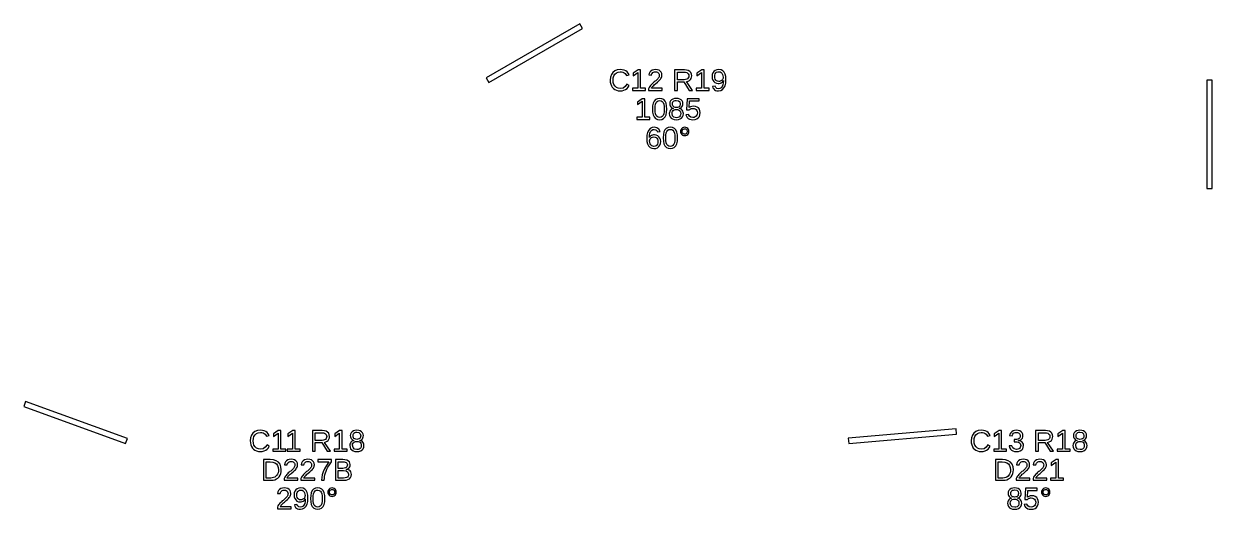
# Model space of a CAD drawing. Extents: x 194 to 2890, y 45 to 1503.
# Drawn here: x 1195.5 to 1524.8, y 256.1 to 390.6 of the extents above; entities that cross this region are included whole.
import ezdxf

# ---------------------------------------------------------------- set-up
doc = ezdxf.new("R2010")
doc.units = 0
doc.layers.get('0').update_dxf_attribs({"linetype": 'CONTINUOUS'})

msp = doc.modelspace()

# ---------------------------------------------------------------- linework, layer by layer
for points in [[(1350.36, 389.35), (1349.61, 390.65), (1323.62, 375.65), (1324.38, 374.35)], [(1361.31, 372.093), (1361.81, 372.222), (1362.26, 372.437), (1362.66, 372.734), (1362.99, 373.109), (1363.26, 373.564), (1362.62, 373.881), (1362.15, 373.219), (1361.55, 372.821), (1360.81, 372.689), (1360.23, 372.76), (1359.73, 372.974), (1359.32, 373.33), (1359.01, 373.803), (1358.83, 374.368), (1358.77, 375.024), (1358.83, 375.685), (1359, 376.244), (1359.3, 376.703), (1359.7, 377.043), (1360.19, 377.247), (1360.78, 377.315), (1361.16, 377.286), (1361.51, 377.198), (1361.83, 377.051), (1362.09, 376.848), (1362.31, 376.593), (1362.47, 376.286), (1363.2, 376.53), (1362.97, 376.961), (1362.67, 377.315), (1362.3, 377.592), (1361.86, 377.791), (1361.35, 377.91), (1360.77, 377.95), (1359.96, 377.863), (1359.28, 377.604), (1358.72, 377.173), (1358.31, 376.589), (1358.06, 375.873), (1357.98, 375.024), (1358.02, 374.441), (1358.13, 373.913), (1358.31, 373.44), (1358.56, 373.028), (1358.89, 372.685), (1359.27, 372.41), (1359.72, 372.21), (1360.22, 372.09), (1360.77, 372.05)], [(1367.8, 372.754), (1366.41, 372.754), (1366.41, 377.864), (1365.73, 377.864), (1364.37, 376.933), (1364.37, 376.241), (1365.67, 377.165), (1365.67, 372.754), (1364.21, 372.754), (1364.21, 372.132), (1367.8, 372.132)], [(1372.42, 372.754), (1369.43, 372.754), (1369.53, 372.946), (1369.66, 373.144), (1369.83, 373.346), (1370.04, 373.559), (1370.29, 373.789), (1370.58, 374.036), (1371.08, 374.457), (1371.47, 374.797), (1371.73, 375.057), (1371.91, 375.277), (1372.06, 375.496), (1372.18, 375.716), (1372.27, 375.936), (1372.32, 376.157), (1372.33, 376.379), (1372.28, 376.843), (1372.13, 377.23), (1371.87, 377.541), (1371.51, 377.768), (1371.07, 377.904), (1370.54, 377.95), (1370.04, 377.905), (1369.61, 377.769), (1369.24, 377.543), (1368.96, 377.24), (1368.76, 376.876), (1368.66, 376.448), (1369.41, 376.379), (1369.47, 376.663), (1369.59, 376.901), (1369.76, 377.093), (1369.98, 377.235), (1370.24, 377.319), (1370.54, 377.348), (1370.84, 377.319), (1371.1, 377.232), (1371.3, 377.087), (1371.46, 376.89), (1371.55, 376.646), (1371.58, 376.355), (1371.56, 376.13), (1371.51, 375.921), (1371.42, 375.728), (1371.3, 375.547), (1371.16, 375.37), (1371, 375.199), (1370.82, 375.031), (1370.62, 374.863), (1370.42, 374.695), (1370.2, 374.522), (1369.98, 374.34), (1369.76, 374.148), (1369.55, 373.943), (1369.34, 373.724), (1369.13, 373.488), (1368.94, 373.233), (1368.78, 372.953), (1368.63, 372.648), (1368.63, 372.132), (1372.42, 372.132)], [(1376.62, 374.512), (1378.4, 374.512), (1379.89, 372.132), (1380.79, 372.132), (1379.16, 374.601), (1379.57, 374.713), (1379.91, 374.896), (1380.19, 375.151), (1380.4, 375.463), (1380.52, 375.821), (1380.56, 376.225), (1380.5, 376.702), (1380.33, 377.104), (1380.03, 377.431), (1379.63, 377.672), (1379.14, 377.816), (1378.54, 377.864), (1375.84, 377.864), (1375.84, 372.132), (1376.62, 372.132)], [(1376.62, 375.126), (1376.62, 377.242), (1378.46, 377.242), (1378.85, 377.213), (1379.18, 377.125), (1379.44, 376.979), (1379.63, 376.778), (1379.74, 376.524), (1379.78, 376.217), (1379.74, 375.898), (1379.63, 375.63), (1379.44, 375.413), (1379.19, 375.254), (1378.87, 375.158), (1378.49, 375.126)], [(1385.4, 372.754), (1384.01, 372.754), (1384.01, 377.864), (1383.33, 377.864), (1381.98, 376.933), (1381.98, 376.241), (1383.27, 377.165), (1383.27, 372.754), (1381.81, 372.754), (1381.81, 372.132), (1385.4, 372.132)], [(1388.59, 372.138), (1389.1, 372.403), (1389.51, 372.844), (1389.81, 373.448), (1389.99, 374.205), (1390.05, 375.114), (1390, 375.981), (1389.83, 376.691), (1389.56, 377.242), (1389.18, 377.635), (1388.7, 377.871), (1388.11, 377.95), (1387.55, 377.893), (1387.09, 377.721), (1386.71, 377.435), (1386.43, 377.049), (1386.26, 376.578), (1386.2, 376.021), (1386.25, 375.476), (1386.41, 375.009), (1386.66, 374.618), (1387.01, 374.324), (1387.42, 374.147), (1387.9, 374.089), (1388.21, 374.113), (1388.5, 374.187), (1388.77, 374.31), (1389.01, 374.474), (1389.19, 374.67), (1389.33, 374.898), (1389.28, 374.23), (1389.16, 373.672), (1388.96, 373.226), (1388.7, 372.901), (1388.38, 372.705), (1387.99, 372.64), (1387.55, 372.72), (1387.22, 372.958), (1387.02, 373.356), (1386.32, 373.246), (1386.46, 372.865), (1386.65, 372.56), (1386.9, 372.333), (1387.2, 372.176), (1387.56, 372.082), (1387.97, 372.05)], [(1387.75, 374.707), (1387.48, 374.828), (1387.25, 375.03), (1387.08, 375.302), (1386.98, 375.633), (1386.95, 376.021), (1386.98, 376.403), (1387.08, 376.727), (1387.25, 376.996), (1387.48, 377.196), (1387.76, 377.316), (1388.08, 377.356), (1388.42, 377.309), (1388.7, 377.169), (1388.94, 376.935), (1389.11, 376.624), (1389.22, 376.253), (1389.25, 375.822), (1389.24, 375.605), (1389.18, 375.404), (1389.1, 375.22), (1388.98, 375.057), (1388.84, 374.92), (1388.67, 374.811), (1388.48, 374.731), (1388.28, 374.682), (1388.08, 374.666)], [(1524.75, 375), (1523.25, 375), (1523.25, 345), (1524.75, 345)], [(1368.96, 364.754), (1367.56, 364.754), (1367.56, 369.864), (1366.89, 369.864), (1365.53, 368.933), (1365.53, 368.241), (1366.83, 369.165), (1366.83, 364.754), (1365.37, 364.754), (1365.37, 364.132), (1368.96, 364.132)], [(1372.28, 364.134), (1372.78, 364.387), (1373.17, 364.807), (1373.45, 365.387), (1373.62, 366.118), (1373.67, 367), (1373.62, 367.894), (1373.46, 368.629), (1373.19, 369.205), (1372.81, 369.619), (1372.31, 369.867), (1371.7, 369.95), (1371.06, 369.868), (1370.56, 369.623), (1370.17, 369.213), (1369.91, 368.64), (1369.74, 367.902), (1369.69, 367), (1369.75, 366.114), (1369.91, 365.382), (1370.19, 364.803), (1370.57, 364.385), (1371.07, 364.134), (1371.67, 364.05)], [(1371.29, 364.711), (1370.97, 364.9), (1370.73, 365.214), (1370.56, 365.664), (1370.46, 366.259), (1370.43, 367), (1370.46, 367.759), (1370.56, 368.362), (1370.73, 368.806), (1370.97, 369.112), (1371.29, 369.295), (1371.7, 369.356), (1372.09, 369.294), (1372.41, 369.108), (1372.64, 368.798), (1372.8, 368.351), (1372.9, 367.751), (1372.93, 367), (1372.9, 366.271), (1372.8, 365.68), (1372.63, 365.226), (1372.39, 364.905), (1372.07, 364.712), (1371.68, 364.648)], [(1376.9, 364.099), (1377.38, 364.247), (1377.77, 364.494), (1378.05, 364.828), (1378.22, 365.24), (1378.27, 365.731), (1378.24, 366.087), (1378.14, 366.401), (1377.97, 366.672), (1377.74, 366.892), (1377.45, 367.047), (1377.11, 367.138), (1377.11, 367.155), (1377.41, 367.247), (1377.65, 367.401), (1377.86, 367.614), (1378.01, 367.873), (1378.1, 368.159), (1378.13, 368.473), (1378.08, 368.895), (1377.91, 369.254), (1377.64, 369.551), (1377.27, 369.773), (1376.83, 369.906), (1376.3, 369.95), (1375.79, 369.905), (1375.35, 369.769), (1374.99, 369.543), (1374.71, 369.244), (1374.55, 368.89), (1374.5, 368.481), (1374.53, 368.167), (1374.62, 367.881), (1374.77, 367.623), (1374.97, 367.407), (1375.22, 367.248), (1375.51, 367.146), (1375.51, 367.13), (1375.19, 367.043), (1374.92, 366.888), (1374.68, 366.666), (1374.5, 366.391), (1374.4, 366.077), (1374.36, 365.722), (1374.42, 365.229), (1374.59, 364.816), (1374.88, 364.486), (1375.27, 364.244), (1375.75, 364.099), (1376.32, 364.05)], [(1376, 367.452), (1375.74, 367.538), (1375.52, 367.681), (1375.37, 367.88), (1375.28, 368.13), (1375.25, 368.432), (1375.28, 368.728), (1375.37, 368.971), (1375.52, 369.16), (1375.72, 369.296), (1375.99, 369.377), (1376.3, 369.405), (1376.9, 369.297), (1377.25, 368.972), (1377.37, 368.432), (1377.34, 368.11), (1377.25, 367.853), (1377.1, 367.661), (1376.89, 367.529), (1376.63, 367.45), (1376.31, 367.423)], [(1381.48, 364.108), (1381.97, 364.282), (1382.38, 364.571), (1382.68, 364.961), (1382.86, 365.437), (1382.92, 365.999), (1382.86, 366.497), (1382.7, 366.929), (1382.42, 367.293), (1382.04, 367.569), (1381.59, 367.734), (1381.07, 367.789), (1380.62, 367.749), (1380.23, 367.627), (1379.88, 367.423), (1379.99, 369.242), (1382.59, 369.242), (1382.59, 369.864), (1379.33, 369.864), (1379.14, 366.78), (1379.85, 366.78), (1380.02, 366.915), (1380.19, 367.021), (1380.36, 367.098), (1380.54, 367.15), (1380.72, 367.181), (1380.92, 367.191), (1381.27, 367.154), (1381.57, 367.043), (1381.82, 366.858), (1382.01, 366.612), (1382.12, 366.321), (1382.16, 365.983), (1382.12, 365.597), (1382.01, 365.271), (1381.82, 365.004), (1381.57, 364.806), (1381.27, 364.688), (1380.9, 364.648), (1380.34, 364.743), (1379.94, 365.026), (1379.71, 365.499), (1378.97, 365.413), (1379.1, 365.006), (1379.3, 364.668), (1379.59, 364.4), (1379.95, 364.206), (1380.38, 364.089), (1380.88, 364.05)], [(1375.66, 364.731), (1375.25, 365.126), (1375.12, 365.783), (1375.15, 366.098), (1375.26, 366.365), (1375.43, 366.583), (1375.67, 366.745), (1375.96, 366.842), (1376.3, 366.874), (1376.66, 366.844), (1376.95, 366.754), (1377.19, 366.603), (1377.37, 366.394), (1377.48, 366.126), (1377.51, 365.8), (1377.48, 365.42), (1377.38, 365.115), (1377.22, 364.886), (1376.99, 364.727), (1376.69, 364.631), (1376.33, 364.599)], [(1370.65, 356.108), (1371.11, 356.283), (1371.47, 356.575), (1371.75, 356.967), (1371.91, 357.445), (1371.97, 358.007), (1371.92, 358.528), (1371.76, 358.973), (1371.5, 359.342), (1371.15, 359.618), (1370.73, 359.783), (1370.24, 359.838), (1369.94, 359.817), (1369.67, 359.752), (1369.41, 359.645), (1369.19, 359.496), (1369, 359.309), (1368.85, 359.081), (1368.89, 359.761), (1369, 360.325), (1369.19, 360.772), (1369.46, 361.096), (1369.78, 361.291), (1370.16, 361.356), (1370.59, 361.278), (1370.91, 361.045), (1371.11, 360.656), (1371.81, 360.782), (1371.48, 361.431), (1370.93, 361.82), (1370.17, 361.95), (1369.57, 361.861), (1369.06, 361.595), (1368.66, 361.152), (1368.36, 360.544), (1368.18, 359.782), (1368.12, 358.866), (1368.18, 358.022), (1368.35, 357.323), (1368.63, 356.77), (1369.03, 356.37), (1369.52, 356.13), (1370.12, 356.05)], [(1369.77, 356.687), (1369.49, 356.828), (1369.25, 357.063), (1369.07, 357.372), (1368.96, 357.734), (1368.92, 358.15), (1368.96, 358.474), (1369.06, 358.749), (1369.24, 358.974), (1369.47, 359.14), (1369.75, 359.239), (1370.07, 359.273), (1370.4, 359.235), (1370.69, 359.122), (1370.92, 358.935), (1371.09, 358.678), (1371.19, 358.358), (1371.22, 357.975), (1371.19, 357.589), (1371.09, 357.263), (1370.92, 356.996), (1370.7, 356.798), (1370.42, 356.68), (1370.09, 356.64)], [(1375.25, 356.134), (1375.74, 356.387), (1376.14, 356.807), (1376.42, 357.387), (1376.59, 358.118), (1376.64, 359), (1376.59, 359.894), (1376.43, 360.629), (1376.16, 361.205), (1375.78, 361.619), (1375.28, 361.867), (1374.67, 361.95), (1374.03, 361.868), (1373.53, 361.623), (1373.14, 361.213), (1372.87, 360.64), (1372.71, 359.902), (1372.66, 359), (1372.71, 358.114), (1372.88, 357.382), (1373.16, 356.803), (1373.54, 356.385), (1374.04, 356.134), (1374.64, 356.05)], [(1374.25, 356.711), (1373.94, 356.9), (1373.7, 357.214), (1373.53, 357.664), (1373.43, 358.259), (1373.4, 359), (1373.43, 359.759), (1373.53, 360.362), (1373.69, 360.806), (1373.93, 361.112), (1374.26, 361.295), (1374.67, 361.356), (1375.06, 361.294), (1375.38, 361.108), (1375.61, 360.798), (1375.77, 360.351), (1375.87, 359.751), (1375.9, 359), (1375.86, 358.271), (1375.76, 357.68), (1375.6, 357.226), (1375.36, 356.905), (1375.04, 356.712), (1374.65, 356.648)], [(1378.94, 359.668), (1379.21, 359.781), (1379.46, 359.968), (1379.65, 360.21), (1379.76, 360.484), (1379.8, 360.79), (1379.76, 361.097), (1379.65, 361.371), (1379.46, 361.612), (1379.22, 361.8), (1378.94, 361.912), (1378.63, 361.95), (1378.32, 361.912), (1378.05, 361.798), (1377.8, 361.608), (1377.62, 361.365), (1377.5, 361.093), (1377.46, 360.79), (1377.5, 360.488), (1377.62, 360.215), (1377.81, 359.972), (1378.05, 359.783), (1378.33, 359.669), (1378.63, 359.631)], [(1378.44, 360.082), (1378.27, 360.154), (1378.12, 360.274), (1378, 360.427), (1377.93, 360.599), (1377.91, 360.79), (1377.93, 360.981), (1378, 361.154), (1378.12, 361.307), (1378.27, 361.427), (1378.44, 361.499), (1378.63, 361.523), (1378.83, 361.499), (1379, 361.429), (1379.15, 361.311), (1379.26, 361.159), (1379.33, 360.986), (1379.36, 360.79), (1379.33, 360.597), (1379.26, 360.424), (1379.15, 360.271), (1378.99, 360.153), (1378.82, 360.082), (1378.63, 360.058)], [(1224.26, 275.705), (1196.07, 285.965), (1195.55, 284.556), (1223.74, 274.295)], [(1261.62, 272.093), (1262.12, 272.222), (1262.57, 272.437), (1262.97, 272.734), (1263.3, 273.109), (1263.56, 273.564), (1262.93, 273.881), (1262.46, 273.219), (1261.86, 272.821), (1261.12, 272.689), (1260.54, 272.76), (1260.04, 272.974), (1259.63, 273.33), (1259.32, 273.803), (1259.14, 274.368), (1259.08, 275.024), (1259.14, 275.685), (1259.31, 276.244), (1259.61, 276.703), (1260.01, 277.043), (1260.5, 277.247), (1261.09, 277.315), (1261.47, 277.286), (1261.82, 277.198), (1262.13, 277.051), (1262.4, 276.848), (1262.62, 276.593), (1262.78, 276.286), (1263.51, 276.53), (1263.28, 276.961), (1262.98, 277.315), (1262.61, 277.592), (1262.17, 277.791), (1261.66, 277.91), (1261.08, 277.95), (1260.27, 277.863), (1259.58, 277.604), (1259.03, 277.173), (1258.62, 276.589), (1258.37, 275.873), (1258.29, 275.024), (1258.32, 274.441), (1258.43, 273.913), (1258.62, 273.44), (1258.87, 273.028), (1259.2, 272.685), (1259.58, 272.41), (1260.03, 272.21), (1260.53, 272.09), (1261.08, 272.05)], [(1268.11, 272.754), (1266.71, 272.754), (1266.71, 277.864), (1266.04, 277.864), (1264.68, 276.933), (1264.68, 276.241), (1265.98, 277.165), (1265.98, 272.754), (1264.52, 272.754), (1264.52, 272.132), (1268.11, 272.132)], [(1272.13, 272.754), (1270.73, 272.754), (1270.73, 277.864), (1270.06, 277.864), (1268.7, 276.933), (1268.7, 276.241), (1269.99, 277.165), (1269.99, 272.754), (1268.53, 272.754), (1268.53, 272.132), (1272.13, 272.132)], [(1276.31, 274.512), (1278.1, 274.512), (1279.58, 272.132), (1280.48, 272.132), (1278.85, 274.601), (1279.26, 274.713), (1279.6, 274.896), (1279.88, 275.151), (1280.09, 275.463), (1280.21, 275.821), (1280.25, 276.225), (1280.19, 276.702), (1280.02, 277.104), (1279.72, 277.431), (1279.32, 277.672), (1278.83, 277.816), (1278.23, 277.864), (1275.53, 277.864), (1275.53, 272.132), (1276.31, 272.132)], [(1276.31, 275.126), (1276.31, 277.242), (1278.15, 277.242), (1278.54, 277.213), (1278.87, 277.125), (1279.13, 276.979), (1279.32, 276.778), (1279.43, 276.524), (1279.47, 276.217), (1279.43, 275.898), (1279.32, 275.63), (1279.13, 275.413), (1278.88, 275.254), (1278.56, 275.158), (1278.18, 275.126)], [(1285.09, 272.754), (1283.7, 272.754), (1283.7, 277.864), (1283.02, 277.864), (1281.67, 276.933), (1281.67, 276.241), (1282.96, 277.165), (1282.96, 272.754), (1281.5, 272.754), (1281.5, 272.132), (1285.09, 272.132)], [(1288.4, 272.099), (1288.88, 272.247), (1289.27, 272.494), (1289.55, 272.828), (1289.72, 273.24), (1289.77, 273.731), (1289.74, 274.087), (1289.64, 274.401), (1289.47, 274.672), (1289.24, 274.892), (1288.95, 275.047), (1288.61, 275.138), (1288.61, 275.155), (1288.91, 275.247), (1289.15, 275.401), (1289.36, 275.614), (1289.51, 275.873), (1289.6, 276.159), (1289.63, 276.473), (1289.58, 276.895), (1289.41, 277.254), (1289.14, 277.551), (1288.77, 277.773), (1288.33, 277.906), (1287.8, 277.95), (1287.29, 277.905), (1286.85, 277.769), (1286.49, 277.543), (1286.22, 277.244), (1286.05, 276.89), (1286, 276.481), (1286.03, 276.167), (1286.12, 275.881), (1286.27, 275.623), (1286.47, 275.407), (1286.72, 275.248), (1287.01, 275.146), (1287.01, 275.13), (1286.69, 275.043), (1286.42, 274.888), (1286.18, 274.666), (1286.01, 274.391), (1285.9, 274.077), (1285.86, 273.722), (1285.92, 273.229), (1286.09, 272.816), (1286.38, 272.486), (1286.77, 272.244), (1287.25, 272.099), (1287.82, 272.05)], [(1287.5, 275.452), (1287.24, 275.538), (1287.02, 275.681), (1286.87, 275.88), (1286.78, 276.13), (1286.75, 276.432), (1286.78, 276.728), (1286.87, 276.971), (1287.02, 277.16), (1287.22, 277.296), (1287.49, 277.377), (1287.8, 277.405), (1288.4, 277.297), (1288.75, 276.972), (1288.87, 276.432), (1288.84, 276.11), (1288.75, 275.853), (1288.6, 275.661), (1288.39, 275.529), (1288.13, 275.45), (1287.81, 275.423)], [(1453.95, 276.868), (1453.82, 278.362), (1423.93, 275.747), (1424.07, 274.253)], [(1461.31, 272.093), (1461.81, 272.222), (1462.26, 272.437), (1462.66, 272.734), (1462.99, 273.109), (1463.26, 273.564), (1462.62, 273.881), (1462.15, 273.219), (1461.55, 272.821), (1460.81, 272.689), (1460.23, 272.76), (1459.73, 272.974), (1459.32, 273.33), (1459.01, 273.803), (1458.83, 274.368), (1458.77, 275.024), (1458.83, 275.685), (1459, 276.244), (1459.3, 276.703), (1459.7, 277.043), (1460.19, 277.247), (1460.78, 277.315), (1461.16, 277.286), (1461.51, 277.198), (1461.83, 277.051), (1462.09, 276.848), (1462.31, 276.593), (1462.47, 276.286), (1463.2, 276.53), (1462.97, 276.961), (1462.67, 277.315), (1462.3, 277.592), (1461.86, 277.791), (1461.35, 277.91), (1460.77, 277.95), (1459.96, 277.863), (1459.28, 277.604), (1458.72, 277.173), (1458.31, 276.589), (1458.06, 275.873), (1457.98, 275.024), (1458.02, 274.441), (1458.13, 273.913), (1458.31, 273.44), (1458.56, 273.028), (1458.89, 272.685), (1459.27, 272.41), (1459.72, 272.21), (1460.22, 272.09), (1460.77, 272.05)], [(1467.8, 272.754), (1466.41, 272.754), (1466.41, 277.864), (1465.73, 277.864), (1464.37, 276.933), (1464.37, 276.241), (1465.67, 277.165), (1465.67, 272.754), (1464.21, 272.754), (1464.21, 272.132), (1467.8, 272.132)], [(1471.11, 272.099), (1471.59, 272.244), (1471.97, 272.486), (1472.25, 272.816), (1472.42, 273.225), (1472.48, 273.714), (1472.44, 274.06), (1472.32, 274.363), (1472.12, 274.626), (1471.85, 274.835), (1471.51, 274.978), (1471.12, 275.057), (1471.12, 275.073), (1471.48, 275.179), (1471.77, 275.335), (1472.01, 275.539), (1472.18, 275.791), (1472.28, 276.089), (1472.32, 276.432), (1472.26, 276.875), (1472.1, 277.247), (1471.84, 277.549), (1471.48, 277.772), (1471.03, 277.905), (1470.5, 277.95), (1470, 277.906), (1469.57, 277.774), (1469.21, 277.555), (1468.92, 277.258), (1468.72, 276.892), (1468.62, 276.457), (1469.36, 276.4), (1469.42, 276.678), (1469.54, 276.911), (1469.71, 277.099), (1469.93, 277.237), (1470.19, 277.32), (1470.49, 277.348), (1470.82, 277.318), (1471.08, 277.229), (1471.29, 277.081), (1471.44, 276.882), (1471.53, 276.64), (1471.56, 276.355), (1471.53, 276.068), (1471.42, 275.826), (1471.23, 275.629), (1470.98, 275.483), (1470.67, 275.395), (1470.3, 275.366), (1469.9, 275.366), (1469.9, 274.731), (1470.32, 274.731), (1470.73, 274.702), (1471.08, 274.615), (1471.35, 274.469), (1471.55, 274.271), (1471.68, 274.028), (1471.72, 273.739), (1471.68, 273.41), (1471.57, 273.14), (1471.4, 272.929), (1471.16, 272.778), (1470.87, 272.687), (1470.53, 272.656), (1469.9, 272.769), (1469.49, 273.108), (1469.28, 273.674), (1468.53, 273.604), (1468.64, 273.134), (1468.84, 272.746), (1469.14, 272.443), (1469.53, 272.225), (1469.99, 272.094), (1470.53, 272.05)], [(1476.62, 274.512), (1478.4, 274.512), (1479.89, 272.132), (1480.79, 272.132), (1479.16, 274.601), (1479.57, 274.713), (1479.91, 274.896), (1480.19, 275.151), (1480.4, 275.463), (1480.52, 275.821), (1480.56, 276.225), (1480.5, 276.702), (1480.33, 277.104), (1480.03, 277.431), (1479.63, 277.672), (1479.14, 277.816), (1478.54, 277.864), (1475.84, 277.864), (1475.84, 272.132), (1476.62, 272.132)], [(1476.62, 275.126), (1476.62, 277.242), (1478.46, 277.242), (1478.85, 277.213), (1479.18, 277.125), (1479.44, 276.979), (1479.63, 276.778), (1479.74, 276.524), (1479.78, 276.217), (1479.74, 275.898), (1479.63, 275.63), (1479.44, 275.413), (1479.19, 275.254), (1478.87, 275.158), (1478.49, 275.126)], [(1485.4, 272.754), (1484.01, 272.754), (1484.01, 277.864), (1483.33, 277.864), (1481.98, 276.933), (1481.98, 276.241), (1483.27, 277.165), (1483.27, 272.754), (1481.81, 272.754), (1481.81, 272.132), (1485.4, 272.132)], [(1488.71, 272.099), (1489.19, 272.247), (1489.58, 272.494), (1489.86, 272.828), (1490.03, 273.24), (1490.08, 273.731), (1490.05, 274.087), (1489.95, 274.401), (1489.78, 274.672), (1489.55, 274.892), (1489.26, 275.047), (1488.92, 275.138), (1488.92, 275.155), (1489.22, 275.247), (1489.46, 275.401), (1489.67, 275.614), (1489.82, 275.873), (1489.91, 276.159), (1489.94, 276.473), (1489.89, 276.895), (1489.72, 277.254), (1489.45, 277.551), (1489.08, 277.773), (1488.64, 277.906), (1488.11, 277.95), (1487.6, 277.905), (1487.16, 277.769), (1486.8, 277.543), (1486.52, 277.244), (1486.36, 276.89), (1486.31, 276.481), (1486.34, 276.167), (1486.43, 275.881), (1486.58, 275.623), (1486.78, 275.407), (1487.03, 275.248), (1487.32, 275.146), (1487.32, 275.13), (1487, 275.043), (1486.73, 274.888), (1486.49, 274.666), (1486.32, 274.391), (1486.21, 274.077), (1486.17, 273.722), (1486.23, 273.229), (1486.4, 272.816), (1486.69, 272.486), (1487.08, 272.244), (1487.56, 272.099), (1488.13, 272.05)], [(1487.81, 275.452), (1487.55, 275.538), (1487.33, 275.681), (1487.18, 275.88), (1487.09, 276.13), (1487.06, 276.432), (1487.09, 276.728), (1487.18, 276.971), (1487.33, 277.16), (1487.53, 277.296), (1487.8, 277.377), (1488.11, 277.405), (1488.71, 277.297), (1489.06, 276.972), (1489.18, 276.432), (1489.15, 276.11), (1489.06, 275.853), (1488.91, 275.661), (1488.7, 275.529), (1488.44, 275.45), (1488.12, 275.423)], [(1287.16, 272.731), (1286.75, 273.126), (1286.62, 273.783), (1286.65, 274.098), (1286.76, 274.365), (1286.93, 274.583), (1287.17, 274.745), (1287.46, 274.842), (1287.8, 274.874), (1288.16, 274.844), (1288.45, 274.754), (1288.69, 274.603), (1288.87, 274.394), (1288.98, 274.126), (1289.01, 273.8), (1288.98, 273.42), (1288.88, 273.115), (1288.72, 272.886), (1288.49, 272.727), (1288.19, 272.631), (1287.83, 272.599)], [(1487.47, 272.731), (1487.06, 273.126), (1486.93, 273.783), (1486.96, 274.098), (1487.07, 274.365), (1487.24, 274.583), (1487.48, 274.745), (1487.77, 274.842), (1488.11, 274.874), (1488.47, 274.844), (1488.76, 274.754), (1489, 274.603), (1489.18, 274.394), (1489.29, 274.126), (1489.32, 273.8), (1489.29, 273.42), (1489.19, 273.115), (1489.03, 272.886), (1488.8, 272.727), (1488.5, 272.631), (1488.14, 272.599)], [(1264.62, 264.129), (1265.11, 264.247), (1265.55, 264.443), (1265.94, 264.714), (1266.27, 265.054), (1266.53, 265.462), (1266.73, 265.931), (1266.84, 266.448), (1266.88, 267.015), (1266.79, 267.844), (1266.53, 268.536), (1266.09, 269.092), (1265.49, 269.498), (1264.74, 269.741), (1263.84, 269.822), (1261.94, 269.822), (1261.94, 264.089), (1264.09, 264.089)], [(1262.72, 264.712), (1262.72, 269.2), (1263.82, 269.2), (1264.5, 269.137), (1265.07, 268.951), (1265.51, 268.64), (1265.84, 268.211), (1266.03, 267.669), (1266.1, 267.015), (1266.07, 266.564), (1265.98, 266.154), (1265.84, 265.786), (1265.65, 265.466), (1265.4, 265.2), (1265.11, 264.988), (1264.77, 264.835), (1264.4, 264.743), (1264, 264.712)], [(1271.49, 264.712), (1268.5, 264.712), (1268.6, 264.904), (1268.73, 265.101), (1268.9, 265.304), (1269.11, 265.517), (1269.36, 265.747), (1269.65, 265.993), (1270.15, 266.414), (1270.54, 266.755), (1270.8, 267.015), (1270.98, 267.234), (1271.13, 267.454), (1271.25, 267.674), (1271.34, 267.894), (1271.39, 268.115), (1271.4, 268.337), (1271.35, 268.801), (1271.2, 269.188), (1270.94, 269.499), (1270.58, 269.726), (1270.14, 269.862), (1269.61, 269.908), (1269.11, 269.862), (1268.68, 269.727), (1268.31, 269.501), (1268.03, 269.198), (1267.83, 268.833), (1267.73, 268.406), (1268.48, 268.337), (1268.54, 268.621), (1268.66, 268.859), (1268.83, 269.051), (1269.05, 269.192), (1269.31, 269.277), (1269.61, 269.305), (1269.91, 269.277), (1270.17, 269.19), (1270.37, 269.045), (1270.53, 268.848), (1270.62, 268.604), (1270.65, 268.313), (1270.63, 268.088), (1270.58, 267.879), (1270.49, 267.686), (1270.37, 267.504), (1270.23, 267.328), (1270.07, 267.157), (1269.89, 266.989), (1269.69, 266.821), (1269.49, 266.653), (1269.27, 266.48), (1269.05, 266.297), (1268.83, 266.105), (1268.62, 265.901), (1268.41, 265.681), (1268.2, 265.446), (1268.01, 265.191), (1267.85, 264.911), (1267.7, 264.606), (1267.7, 264.089), (1271.49, 264.089)], [(1276.13, 264.712), (1273.14, 264.712), (1273.24, 264.904), (1273.37, 265.101), (1273.54, 265.304), (1273.74, 265.517), (1273.99, 265.747), (1274.28, 265.993), (1274.79, 266.414), (1275.17, 266.755), (1275.43, 267.015), (1275.62, 267.234), (1275.77, 267.454), (1275.89, 267.674), (1275.97, 267.894), (1276.02, 268.115), (1276.04, 268.337), (1275.99, 268.801), (1275.83, 269.188), (1275.57, 269.499), (1275.22, 269.726), (1274.77, 269.862), (1274.24, 269.908), (1273.75, 269.862), (1273.31, 269.727), (1272.95, 269.501), (1272.66, 269.198), (1272.47, 268.833), (1272.36, 268.406), (1273.11, 268.337), (1273.18, 268.621), (1273.29, 268.859), (1273.47, 269.051), (1273.69, 269.192), (1273.95, 269.277), (1274.24, 269.305), (1274.54, 269.277), (1274.8, 269.19), (1275.01, 269.045), (1275.16, 268.848), (1275.25, 268.604), (1275.29, 268.313), (1275.27, 268.088), (1275.21, 267.879), (1275.12, 267.686), (1275.01, 267.504), (1274.87, 267.328), (1274.7, 267.157), (1274.52, 266.989), (1274.33, 266.821), (1274.12, 266.653), (1273.9, 266.48), (1273.69, 266.297), (1273.47, 266.105), (1273.25, 265.901), (1273.04, 265.681), (1272.84, 265.446), (1272.65, 265.191), (1272.48, 264.911), (1272.33, 264.606), (1272.33, 264.089), (1276.13, 264.089)], [(1278.82, 264.612), (1278.88, 265.124), (1278.98, 265.623), (1279.12, 266.119), (1279.3, 266.62), (1279.52, 267.125), (1279.82, 267.696), (1280.23, 268.398), (1280.76, 269.228), (1280.76, 269.822), (1276.97, 269.822), (1276.97, 269.2), (1280.05, 269.2), (1279.4, 268.185), (1278.88, 267.253), (1278.5, 266.402), (1278.24, 265.606), (1278.08, 264.835), (1278.03, 264.089), (1278.8, 264.089)], [(1284.81, 264.137), (1285.32, 264.278), (1285.74, 264.514), (1286.05, 264.836), (1286.24, 265.232), (1286.3, 265.705), (1286.26, 266.065), (1286.14, 266.382), (1285.93, 266.655), (1285.65, 266.873), (1285.3, 267.025), (1284.88, 267.112), (1285.2, 267.216), (1285.47, 267.371), (1285.68, 267.576), (1285.84, 267.825), (1285.93, 268.11), (1285.97, 268.431), (1285.74, 269.204), (1285.07, 269.668), (1283.95, 269.822), (1281.87, 269.822), (1281.87, 264.089), (1284.19, 264.089)], [(1282.64, 267.385), (1282.64, 269.2), (1283.95, 269.2), (1284.32, 269.178), (1284.62, 269.111), (1284.87, 269), (1285.04, 268.838), (1285.15, 268.617), (1285.19, 268.337), (1285.15, 268.042), (1285.05, 267.803), (1284.88, 267.619), (1284.64, 267.489), (1284.33, 267.411), (1283.95, 267.385)], [(1282.64, 264.712), (1282.64, 266.779), (1284.09, 266.779), (1284.88, 266.666), (1285.36, 266.328), (1285.51, 265.766), (1285.48, 265.445), (1285.37, 265.182), (1285.19, 264.976), (1284.93, 264.829), (1284.58, 264.741), (1284.15, 264.712)], [(1467.4, 264.129), (1467.89, 264.247), (1468.33, 264.443), (1468.72, 264.714), (1469.05, 265.054), (1469.31, 265.462), (1469.5, 265.931), (1469.62, 266.448), (1469.66, 267.015), (1469.57, 267.844), (1469.31, 268.536), (1468.87, 269.092), (1468.27, 269.498), (1467.52, 269.741), (1466.62, 269.822), (1464.72, 269.822), (1464.72, 264.089), (1466.87, 264.089)], [(1465.5, 264.712), (1465.5, 269.2), (1466.6, 269.2), (1467.28, 269.137), (1467.85, 268.951), (1468.29, 268.64), (1468.62, 268.211), (1468.81, 267.669), (1468.88, 267.015), (1468.85, 266.564), (1468.76, 266.154), (1468.62, 265.786), (1468.42, 265.466), (1468.18, 265.2), (1467.89, 264.988), (1467.55, 264.835), (1467.18, 264.743), (1466.78, 264.712)], [(1474.27, 264.712), (1471.28, 264.712), (1471.38, 264.904), (1471.51, 265.101), (1471.68, 265.304), (1471.89, 265.517), (1472.13, 265.747), (1472.43, 265.993), (1472.93, 266.414), (1473.31, 266.755), (1473.58, 267.015), (1473.76, 267.234), (1473.91, 267.454), (1474.03, 267.674), (1474.12, 267.894), (1474.17, 268.115), (1474.18, 268.337), (1474.13, 268.801), (1473.98, 269.188), (1473.72, 269.499), (1473.36, 269.726), (1472.92, 269.862), (1472.38, 269.908), (1471.89, 269.862), (1471.46, 269.727), (1471.09, 269.501), (1470.8, 269.198), (1470.61, 268.833), (1470.51, 268.406), (1471.26, 268.337), (1471.32, 268.621), (1471.44, 268.859), (1471.61, 269.051), (1471.83, 269.192), (1472.09, 269.277), (1472.38, 269.305), (1472.69, 269.277), (1472.95, 269.19), (1473.15, 269.045), (1473.31, 268.848), (1473.4, 268.604), (1473.43, 268.313), (1473.41, 268.088), (1473.36, 267.879), (1473.27, 267.686), (1473.15, 267.504), (1473.01, 267.328), (1472.85, 267.157), (1472.67, 266.989), (1472.47, 266.821), (1472.26, 266.653), (1472.05, 266.48), (1471.83, 266.297), (1471.61, 266.105), (1471.4, 265.901), (1471.19, 265.681), (1470.98, 265.446), (1470.79, 265.191), (1470.62, 264.911), (1470.48, 264.606), (1470.48, 264.089), (1474.27, 264.089)], [(1478.91, 264.712), (1475.92, 264.712), (1476.02, 264.904), (1476.15, 265.101), (1476.32, 265.304), (1476.52, 265.517), (1476.77, 265.747), (1477.06, 265.993), (1477.57, 266.414), (1477.95, 266.755), (1478.21, 267.015), (1478.4, 267.234), (1478.55, 267.454), (1478.66, 267.674), (1478.75, 267.894), (1478.8, 268.115), (1478.82, 268.337), (1478.77, 268.801), (1478.61, 269.188), (1478.35, 269.499), (1478, 269.726), (1477.55, 269.862), (1477.02, 269.908), (1476.52, 269.862), (1476.09, 269.727), (1475.73, 269.501), (1475.44, 269.198), (1475.24, 268.833), (1475.14, 268.406), (1475.89, 268.337), (1475.96, 268.621), (1476.07, 268.859), (1476.25, 269.051), (1476.47, 269.192), (1476.73, 269.277), (1477.02, 269.305), (1477.32, 269.277), (1477.58, 269.19), (1477.79, 269.045), (1477.94, 268.848), (1478.03, 268.604), (1478.06, 268.313), (1478.05, 268.088), (1477.99, 267.879), (1477.9, 267.686), (1477.79, 267.504), (1477.65, 267.328), (1477.48, 267.157), (1477.3, 266.989), (1477.11, 266.821), (1476.9, 266.653), (1476.68, 266.48), (1476.47, 266.297), (1476.25, 266.105), (1476.03, 265.901), (1475.82, 265.681), (1475.62, 265.446), (1475.43, 265.191), (1475.26, 264.911), (1475.11, 264.606), (1475.11, 264.089), (1478.91, 264.089)], [(1483.55, 264.712), (1482.16, 264.712), (1482.16, 269.822), (1481.48, 269.822), (1480.13, 268.89), (1480.13, 268.199), (1481.42, 269.122), (1481.42, 264.712), (1479.96, 264.712), (1479.96, 264.089), (1483.55, 264.089)], [(1269.6, 256.754), (1266.61, 256.754), (1266.71, 256.946), (1266.84, 257.144), (1267.01, 257.346), (1267.21, 257.559), (1267.46, 257.789), (1267.75, 258.036), (1268.26, 258.457), (1268.64, 258.797), (1268.9, 259.057), (1269.09, 259.277), (1269.24, 259.496), (1269.36, 259.716), (1269.44, 259.936), (1269.49, 260.157), (1269.51, 260.379), (1269.46, 260.843), (1269.3, 261.23), (1269.04, 261.541), (1268.69, 261.768), (1268.24, 261.904), (1267.71, 261.95), (1267.21, 261.905), (1266.78, 261.769), (1266.42, 261.543), (1266.13, 261.24), (1265.93, 260.876), (1265.83, 260.448), (1266.58, 260.379), (1266.65, 260.663), (1266.76, 260.901), (1266.94, 261.093), (1267.16, 261.235), (1267.42, 261.319), (1267.71, 261.348), (1268.01, 261.319), (1268.27, 261.232), (1268.48, 261.087), (1268.63, 260.89), (1268.72, 260.646), (1268.75, 260.355), (1268.74, 260.13), (1268.68, 259.921), (1268.59, 259.728), (1268.48, 259.547), (1268.34, 259.37), (1268.17, 259.199), (1267.99, 259.031), (1267.8, 258.863), (1267.59, 258.695), (1267.37, 258.522), (1267.16, 258.34), (1266.94, 258.148), (1266.72, 257.943), (1266.51, 257.724), (1266.31, 257.488), (1266.12, 257.233), (1265.95, 256.953), (1265.8, 256.648), (1265.8, 256.132), (1269.6, 256.132)], [(1272.79, 256.138), (1273.31, 256.403), (1273.72, 256.844), (1274.02, 257.448), (1274.2, 258.205), (1274.26, 259.114), (1274.2, 259.981), (1274.04, 260.691), (1273.76, 261.242), (1273.38, 261.635), (1272.9, 261.871), (1272.32, 261.95), (1271.76, 261.893), (1271.29, 261.721), (1270.91, 261.435), (1270.63, 261.049), (1270.46, 260.578), (1270.41, 260.021), (1270.46, 259.476), (1270.61, 259.009), (1270.87, 258.618), (1271.21, 258.324), (1271.63, 258.147), (1272.11, 258.089), (1272.41, 258.113), (1272.7, 258.187), (1272.97, 258.31), (1273.21, 258.474), (1273.4, 258.67), (1273.53, 258.898), (1273.48, 258.23), (1273.36, 257.672), (1273.17, 257.226), (1272.91, 256.901), (1272.58, 256.705), (1272.19, 256.64), (1271.75, 256.72), (1271.43, 256.958), (1271.22, 257.356), (1270.53, 257.246), (1270.67, 256.865), (1270.86, 256.56), (1271.1, 256.333), (1271.4, 256.176), (1271.76, 256.082), (1272.18, 256.05)], [(1271.96, 258.707), (1271.68, 258.828), (1271.46, 259.03), (1271.29, 259.302), (1271.19, 259.633), (1271.15, 260.021), (1271.19, 260.403), (1271.29, 260.727), (1271.46, 260.996), (1271.69, 261.196), (1271.96, 261.316), (1272.29, 261.356), (1272.62, 261.309), (1272.91, 261.169), (1273.14, 260.935), (1273.32, 260.624), (1273.42, 260.253), (1273.46, 259.822), (1273.44, 259.605), (1273.39, 259.404), (1273.3, 259.22), (1273.18, 259.057), (1273.04, 258.92), (1272.87, 258.811), (1272.69, 258.731), (1272.49, 258.682), (1272.28, 258.666)], [(1277.56, 256.134), (1278.06, 256.387), (1278.45, 256.807), (1278.73, 257.387), (1278.9, 258.118), (1278.96, 259), (1278.91, 259.894), (1278.75, 260.629), (1278.48, 261.205), (1278.1, 261.619), (1277.6, 261.867), (1276.98, 261.95), (1276.35, 261.868), (1275.84, 261.623), (1275.46, 261.213), (1275.19, 260.64), (1275.03, 259.902), (1274.98, 259), (1275.03, 258.114), (1275.2, 257.382), (1275.47, 256.803), (1275.86, 256.385), (1276.35, 256.134), (1276.96, 256.05)], [(1276.57, 256.711), (1276.25, 256.9), (1276.02, 257.214), (1275.85, 257.664), (1275.75, 258.259), (1275.72, 259), (1275.75, 259.759), (1275.85, 260.362), (1276.01, 260.806), (1276.25, 261.112), (1276.57, 261.295), (1276.98, 261.356), (1277.38, 261.294), (1277.7, 261.108), (1277.93, 260.798), (1278.09, 260.351), (1278.18, 259.751), (1278.22, 259), (1278.18, 258.271), (1278.08, 257.68), (1277.91, 257.226), (1277.68, 256.905), (1277.36, 256.712), (1276.97, 256.648)], [(1281.25, 259.668), (1281.53, 259.781), (1281.77, 259.968), (1281.96, 260.21), (1282.08, 260.484), (1282.12, 260.79), (1282.08, 261.097), (1281.97, 261.371), (1281.78, 261.612), (1281.53, 261.8), (1281.26, 261.912), (1280.95, 261.95), (1280.64, 261.912), (1280.36, 261.798), (1280.12, 261.608), (1279.93, 261.365), (1279.82, 261.093), (1279.78, 260.79), (1279.82, 260.488), (1279.93, 260.215), (1280.13, 259.972), (1280.37, 259.783), (1280.64, 259.669), (1280.95, 259.631)], [(1280.76, 260.082), (1280.59, 260.154), (1280.44, 260.274), (1280.32, 260.427), (1280.25, 260.599), (1280.23, 260.79), (1280.25, 260.981), (1280.32, 261.154), (1280.44, 261.307), (1280.59, 261.427), (1280.76, 261.499), (1280.95, 261.523), (1281.14, 261.499), (1281.31, 261.429), (1281.46, 261.311), (1281.58, 261.159), (1281.65, 260.986), (1281.67, 260.79), (1281.65, 260.597), (1281.58, 260.424), (1281.46, 260.271), (1281.31, 260.153), (1281.14, 260.082), (1280.95, 260.058)], [(1470.6, 256.099), (1471.08, 256.247), (1471.47, 256.494), (1471.75, 256.828), (1471.92, 257.24), (1471.97, 257.731), (1471.94, 258.087), (1471.84, 258.401), (1471.67, 258.672), (1471.44, 258.892), (1471.15, 259.047), (1470.81, 259.138), (1470.81, 259.155), (1471.1, 259.247), (1471.35, 259.401), (1471.56, 259.614), (1471.71, 259.873), (1471.8, 260.159), (1471.83, 260.473), (1471.77, 260.895), (1471.61, 261.254), (1471.34, 261.551), (1470.97, 261.773), (1470.53, 261.906), (1470, 261.95), (1469.49, 261.905), (1469.05, 261.769), (1468.69, 261.543), (1468.41, 261.244), (1468.25, 260.89), (1468.2, 260.481), (1468.23, 260.167), (1468.32, 259.881), (1468.47, 259.623), (1468.67, 259.407), (1468.91, 259.248), (1469.2, 259.146), (1469.2, 259.13), (1468.89, 259.043), (1468.62, 258.888), (1468.38, 258.666), (1468.2, 258.391), (1468.1, 258.077), (1468.06, 257.722), (1468.12, 257.229), (1468.29, 256.816), (1468.58, 256.486), (1468.97, 256.244), (1469.45, 256.099), (1470.02, 256.05)], [(1469.7, 259.452), (1469.43, 259.538), (1469.22, 259.681), (1469.07, 259.88), (1468.98, 260.13), (1468.94, 260.432), (1468.97, 260.728), (1469.06, 260.971), (1469.21, 261.16), (1469.42, 261.296), (1469.68, 261.377), (1470, 261.405), (1470.59, 261.297), (1470.95, 260.972), (1471.07, 260.432), (1471.04, 260.11), (1470.95, 259.853), (1470.8, 259.661), (1470.59, 259.529), (1470.33, 259.45), (1470.01, 259.423)], [(1475.17, 256.108), (1475.67, 256.282), (1476.08, 256.571), (1476.38, 256.961), (1476.56, 257.437), (1476.62, 257.999), (1476.56, 258.497), (1476.39, 258.929), (1476.12, 259.293), (1475.74, 259.569), (1475.29, 259.734), (1474.77, 259.789), (1474.32, 259.749), (1473.93, 259.627), (1473.58, 259.423), (1473.69, 261.242), (1476.28, 261.242), (1476.28, 261.864), (1473.03, 261.864), (1472.83, 258.78), (1473.55, 258.78), (1473.72, 258.915), (1473.89, 259.021), (1474.06, 259.098), (1474.24, 259.15), (1474.42, 259.181), (1474.62, 259.191), (1474.97, 259.154), (1475.27, 259.043), (1475.52, 258.858), (1475.71, 258.612), (1475.82, 258.321), (1475.86, 257.983), (1475.82, 257.597), (1475.71, 257.271), (1475.52, 257.004), (1475.27, 256.806), (1474.96, 256.688), (1474.6, 256.648), (1474.04, 256.743), (1473.64, 257.026), (1473.41, 257.499), (1472.67, 257.413), (1472.79, 257.006), (1473, 256.668), (1473.29, 256.4), (1473.65, 256.206), (1474.08, 256.089), (1474.58, 256.05)], [(1478.94, 259.668), (1479.21, 259.781), (1479.46, 259.968), (1479.65, 260.21), (1479.76, 260.484), (1479.8, 260.79), (1479.76, 261.097), (1479.65, 261.371), (1479.46, 261.612), (1479.22, 261.8), (1478.94, 261.912), (1478.63, 261.95), (1478.32, 261.912), (1478.05, 261.798), (1477.8, 261.608), (1477.62, 261.365), (1477.5, 261.093), (1477.46, 260.79), (1477.5, 260.488), (1477.62, 260.215), (1477.81, 259.972), (1478.05, 259.783), (1478.33, 259.669), (1478.63, 259.631)], [(1478.44, 260.082), (1478.27, 260.154), (1478.12, 260.274), (1478, 260.427), (1477.93, 260.599), (1477.91, 260.79), (1477.93, 260.981), (1478, 261.154), (1478.12, 261.307), (1478.27, 261.427), (1478.44, 261.499), (1478.63, 261.523), (1478.83, 261.499), (1479, 261.429), (1479.15, 261.311), (1479.26, 261.159), (1479.33, 260.986), (1479.36, 260.79), (1479.33, 260.597), (1479.26, 260.424), (1479.15, 260.271), (1478.99, 260.153), (1478.82, 260.082), (1478.63, 260.058)], [(1469.36, 256.731), (1468.95, 257.126), (1468.82, 257.783), (1468.85, 258.098), (1468.96, 258.365), (1469.13, 258.583), (1469.37, 258.745), (1469.66, 258.842), (1470, 258.874), (1470.36, 258.844), (1470.65, 258.754), (1470.89, 258.603), (1471.07, 258.394), (1471.18, 258.126), (1471.21, 257.8), (1471.18, 257.42), (1471.08, 257.115), (1470.92, 256.886), (1470.69, 256.727), (1470.39, 256.631), (1470.03, 256.599)]]:
    msp.add_lwpolyline(points, close=True)

doc.saveas('drawing.dxf')
